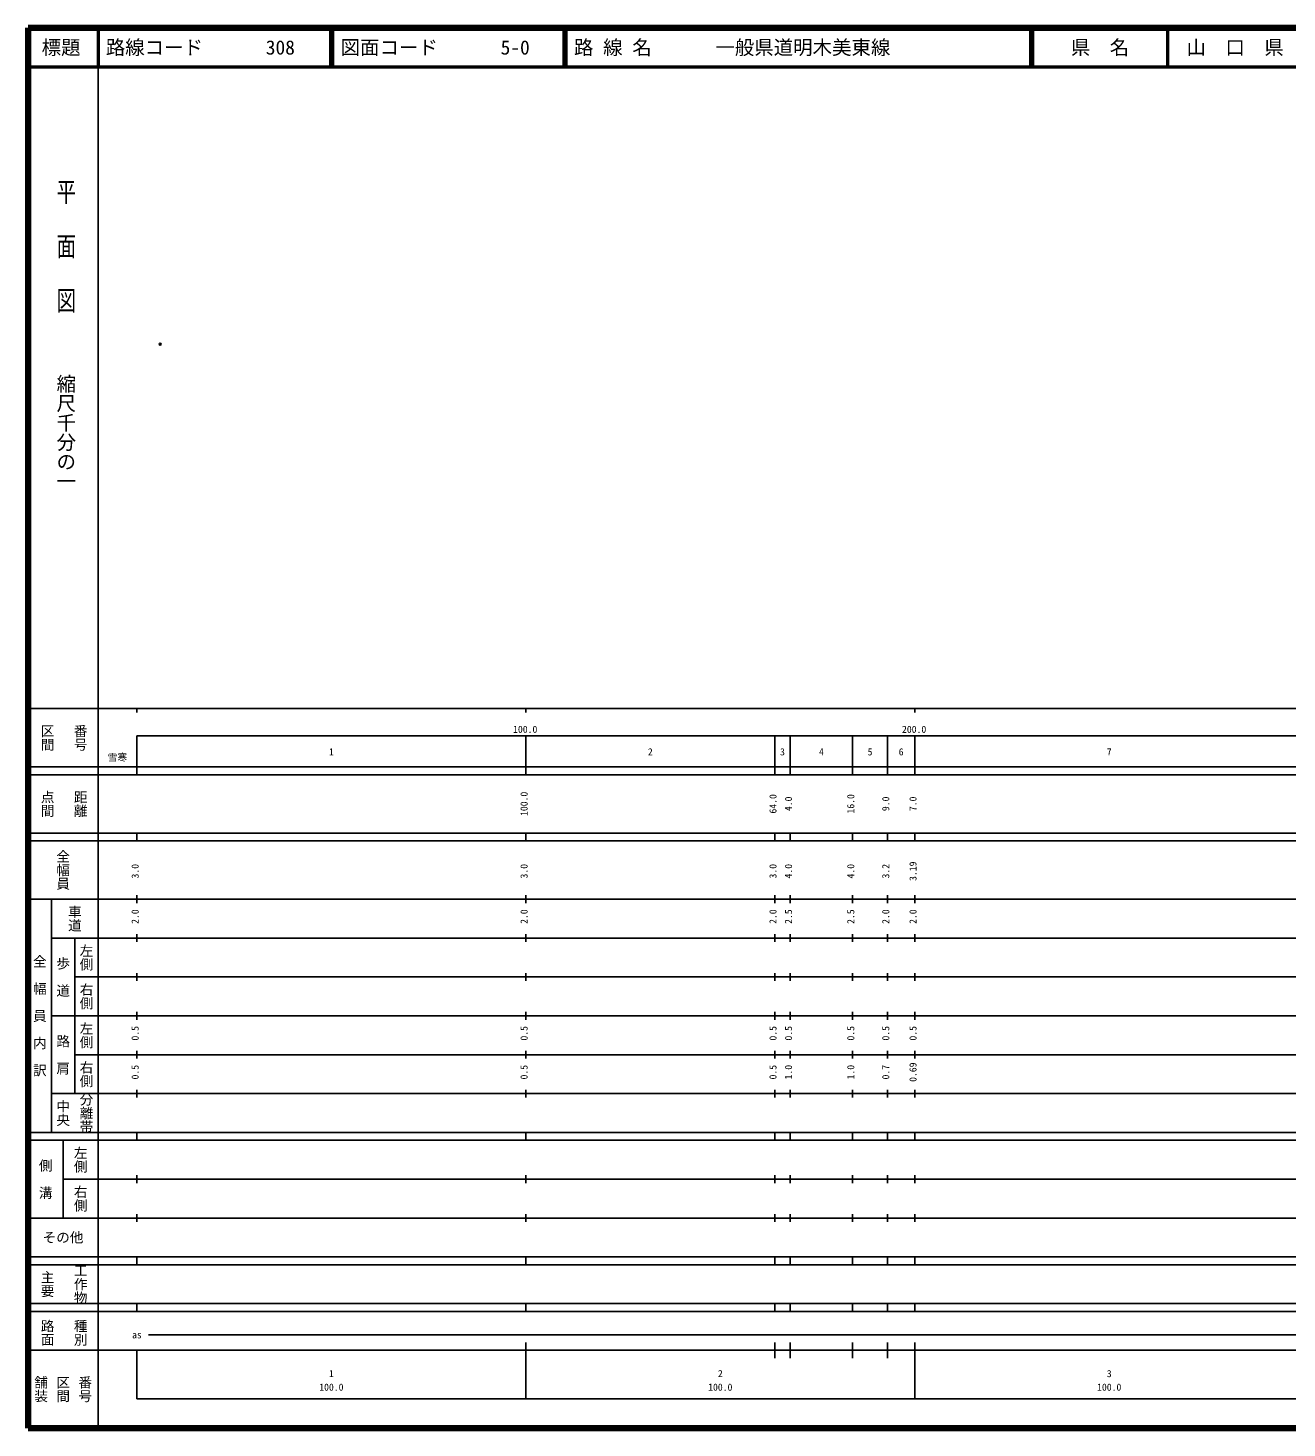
# Model space of a CAD drawing. Units: millimetres on the paper. Extents: x 40 to 680, y 20 to 380.
# Drawn here: x 40 to 363.7, y 20 to 380 of the extents above; entities that cross this region are included whole.
import ezdxf
from ezdxf.enums import TextEntityAlignment as Align

# ---------------------------------------------------------------- set-up
doc = ezdxf.new("R2010")
doc.units = ezdxf.units.MM
doc.header["$PDMODE"] = 32
doc.header["$PDSIZE"] = 0.5
doc.layers.add('M-OTRS', color=6, linetype='Continuous')
doc.layers.add('M-TTL-TXT', color=7, linetype='Continuous')
for name, color, linetype, lineweight in [('M-TTL', 2, 'Continuous', 140), ('M-TTL-BAND', 7, 'Continuous', 25), ('M-TTL-LINE', 7, 'Continuous', 50)]:
    doc.layers.add(name, color=color, linetype=linetype, lineweight=lineweight)
doc.styles.add('@ＭＳ ゴシック', font='')
doc.styles.add('ＭＳ ゴシック', font='')
doc.styles.get('@ＭＳ ゴシック').set_extended_font_data('@MS Gothic')
doc.styles.get('ＭＳ ゴシック').set_extended_font_data('MS Gothic')

msp = doc.modelspace()

# ---------------------------------------------------------------- linework, layer by layer
at = {"layer": 'M-OTRS'}
msp.add_point((74.017, 298.692), dxfattribs=at)
at = {"layer": 'M-TTL'}
for p, q in [((40, 380), (40, 20)), ((680, 380), (40, 380)), ((40, 20), (680, 20))]:
    msp.add_line(p, q, dxfattribs=at)
at = {"layer": 'M-TTL-BAND'}
for p, q in [((58, 370), (58, 20)), ((40, 205), (579, 205)), ((68, 205), (68, 204)), ((168, 205), (168, 204)), ((268, 205), (268, 204)), ((68, 198), (579, 198)), ((68, 198), (68, 188)), ((168, 188), (168, 198)), ((232, 188), (232, 198)), ((236, 188), (236, 198)), ((252, 188), (252, 198)), ((261, 188), (261, 198)), ((268, 188), (268, 198)), ((40, 190), (579, 190)), ((40, 188), (579, 188)), ((40, 173), (579, 173)), ((68, 171), (68, 173)), ((168, 171), (168, 173)), ((232, 171), (232, 173)), ((236, 171), (236, 173)), ((252, 171), (252, 173)), ((261, 171), (261, 173)), ((268, 171), (268, 173)), ((40, 171), (579, 171)), ((40, 156), (579, 156)), ((46, 96), (46, 156)), ((68, 155), (68, 157)), ((168, 155), (168, 157)), ((232, 155), (232, 157)), ((236, 155), (236, 157)), ((252, 155), (252, 157)), ((261, 155), (261, 157)), ((268, 155), (268, 157)), ((46, 146), (579, 146)), ((52, 146), (52, 106)), ((68, 145), (68, 147)), ((168, 145), (168, 147)), ((232, 145), (232, 147)), ((236, 145), (236, 147)), ((252, 145), (252, 147)), ((261, 145), (261, 147)), ((268, 145), (268, 147)), ((68, 135), (68, 137)), ((168, 135), (168, 137)), ((232, 135), (232, 137)), ((236, 135), (236, 137)), ((252, 135), (252, 137)), ((261, 135), (261, 137)), ((268, 135), (268, 137)), ((52, 136), (579, 136)), ((46, 126), (579, 126)), ((68, 125), (68, 127)), ((168, 125), (168, 127)), ((232, 125), (232, 127)), ((236, 125), (236, 127)), ((252, 125), (252, 127)), ((261, 125), (261, 127)), ((268, 125), (268, 127)), ((52, 116), (579, 116)), ((68, 115), (68, 117)), ((168, 115), (168, 117)), ((232, 115), (232, 117)), ((236, 115), (236, 117)), ((252, 115), (252, 117)), ((261, 115), (261, 117)), ((268, 115), (268, 117)), ((46, 106), (579, 106)), ((68, 105), (68, 107)), ((168, 105), (168, 107)), ((232, 105), (232, 107)), ((236, 105), (236, 107)), ((252, 105), (252, 107)), ((261, 105), (261, 107)), ((268, 105), (268, 107)), ((40, 96), (579, 96)), ((40, 94), (579, 94)), ((49, 94), (49, 74)), ((68, 94), (68, 96)), ((168, 94), (168, 96)), ((232, 94), (232, 96)), ((236, 94), (236, 96)), ((252, 94), (252, 96)), ((261, 94), (261, 96)), ((268, 94), (268, 96)), ((49, 84), (579, 84)), ((68, 83), (68, 85)), ((168, 83), (168, 85)), ((232, 83), (232, 85)), ((236, 83), (236, 85)), ((252, 83), (252, 85)), ((261, 83), (261, 85)), ((268, 83), (268, 85)), ((40, 74), (579, 74)), ((68, 73), (68, 75)), ((168, 73), (168, 75)), ((232, 73), (232, 75)), ((236, 73), (236, 75)), ((252, 73), (252, 75)), ((261, 73), (261, 75)), ((268, 73), (268, 75)), ((40, 64), (579, 64)), ((40, 62), (579, 62)), ((68, 62), (68, 64)), ((168, 62), (168, 64)), ((232, 62), (232, 64)), ((236, 62), (236, 64)), ((252, 62), (252, 64)), ((261, 62), (261, 64)), ((268, 62), (268, 64)), ((40, 52), (579, 52)), ((68, 50), (68, 52)), ((168, 50), (168, 52)), ((232, 50), (232, 52)), ((236, 50), (236, 52)), ((252, 50), (252, 52)), ((261, 50), (261, 52)), ((268, 50), (268, 52)), ((40, 50), (579, 50)), ((71, 44), (565, 44)), ((40, 40), (579, 40)), ((68, 40), (68, 27.5)), ((168, 27.5), (168, 42)), ((232, 38), (232, 42)), ((236, 38), (236, 42)), ((252, 38), (252, 42)), ((261, 38), (261, 42)), ((268, 27.5), (268, 42)), ((68, 27.5), (579, 27.5))]:
    msp.add_line(p, q, dxfattribs=at)
at = {"layer": 'M-TTL-LINE'}
for p, q in [((58, 380), (58, 370)), ((117.75, 380), (117.75, 370)), ((118.25, 380), (118.25, 370)), ((177.75, 380), (177.75, 370)), ((178.25, 380), (178.25, 370)), ((297.75, 380), (297.75, 370)), ((298.25, 380), (298.25, 370)), ((333, 380), (333, 370)), ((40, 370), (680, 370))]:
    msp.add_line(p, q, dxfattribs=at)

# ---------------------------------------------------------------- texts
at = {"layer": 'M-TTL-BAND', "style": '@ＭＳ ゴシック', "width": 1.4}
msp.add_text('平  面  図', height=3.666, rotation=270, dxfattribs=at).set_placement((49.777, 306.475), align=Align.MIDDLE_RIGHT)
at = {"layer": 'M-TTL-BAND', "style": '@ＭＳ ゴシック'}
msp.add_text('縮尺千分の一', height=3.666, rotation=270, dxfattribs=at).set_placement((49.777, 261.03), align=Align.MIDDLE_RIGHT)
for s, p in [('区間', (45, 197.5)), ('番号', (53.5, 197.5)), ('点間', (45, 180.5)), ('距離', (53.5, 180.5)), ('全幅員', (49, 163.5)), ('車道', (52, 151)), ('左側', (55, 141)), ('全\u3000幅\u3000員\u3000内\u3000訳', (43, 126)), ('歩\u3000道', (49, 136)), ('右側', (55, 131)), ('左側', (55, 121)), ('路\u3000肩', (49, 116)), ('右側', (55, 111)), ('分離帯', (55, 101)), ('中央', (49, 101)), ('左側', (53.5, 89)), ('側\u3000溝', (44.5, 84)), ('右側', (53.5, 79)), ('工作物', (53.5, 57)), ('主要', (45, 57)), ('路面', (45, 44.5)), ('種別', (53.5, 44.5)), ('舗装', (43.333, 30)), ('区間', (49, 30)), ('番号', (54.667, 30))]:
    msp.add_text(s, height=2.566, rotation=270, dxfattribs=at).set_placement(p, align=Align.MIDDLE_CENTER)
at = {"layer": 'M-TTL-BAND', "style": 'ＭＳ ゴシック'}
for s, p in [('100.0', (167.844, 198.195)), ('200.0', (267.844, 198.195)), ('1', (118, 192.405)), ('2', (200, 192.405)), ('3', (234, 192.405)), ('4', (244, 192.405)), ('5', (256.5, 192.405)), ('6', (264.5, 192.405)), ('7', (318, 192.405)), ('as', (68, 42.5)), ('1', (118, 32.523)), ('2', (218, 32.523)), ('3', (318, 32.523)), ('100.0', (118, 29.033)), ('100.0', (218, 29.033)), ('100.0', (318, 29.033))]:
    msp.add_text(s, height=1.833, dxfattribs=at).set_placement(p, align=Align.BOTTOM_CENTER)
msp.add_text('雪寒', height=1.833, dxfattribs=at).set_placement((65.5, 191), align=Align.BOTTOM_RIGHT)
for s, p in [('100.0', (169, 180.5)), ('64.0', (233, 180.5)), ('4.0', (237, 180.5)), ('16.0', (253, 180.5)), ('9.0', (262, 180.5)), ('7.0', (269, 180.5)), ('3.0', (69, 163.174)), ('3.0', (169, 163.174)), ('3.0', (233, 163.174)), ('4.0', (237, 163.174)), ('4.0', (253, 163.174)), ('3.2', (262, 163.174)), ('3.19', (269, 163.174)), ('2.0', (69, 151.5)), ('2.0', (169, 151.5)), ('2.0', (233, 151.5)), ('2.5', (237, 151.5)), ('2.5', (253, 151.5)), ('2.0', (262, 151.5)), ('2.0', (269, 151.5)), ('0.5', (69, 121.5)), ('0.5', (169, 121.5)), ('0.5', (233, 121.5)), ('0.5', (237, 121.5)), ('0.5', (253, 121.5)), ('0.5', (262, 121.5)), ('0.5', (269, 121.5)), ('0.5', (69, 111.5)), ('0.5', (169, 111.5)), ('0.5', (233, 111.5)), ('1.0', (237, 111.5)), ('1.0', (253, 111.5)), ('0.7', (262, 111.5)), ('0.69', (269, 111.5))]:
    msp.add_text(s, height=1.833, rotation=90, dxfattribs=at).set_placement(p, align=Align.BOTTOM_CENTER)
msp.add_text('その他', height=2.566, dxfattribs=at).set_placement((49, 69), align=Align.MIDDLE_CENTER)
at = {"layer": 'M-TTL-TXT', "style": 'ＭＳ ゴシック'}
for s, p in [('標題', (48.5, 375)), ('県\u3000名', (315.625, 375)), ('山\u3000口\u3000県', (350.375, 375))]:
    msp.add_text(s, height=3.666, dxfattribs=at).set_placement(p, align=Align.MIDDLE_CENTER)
for s, p in [('路線コード', (60, 375)), ('308', (101.142, 375)), ('図面コード', (120.38, 375)), ('5-0', (161.521, 375)), ('路 線 名', (180.38, 375)), ('一般県道明木美東線', (216.734, 375))]:
    msp.add_text(s, height=3.666, dxfattribs=at).set_placement(p, align=Align.MIDDLE_LEFT)

doc.saveas('drawing.dxf')
